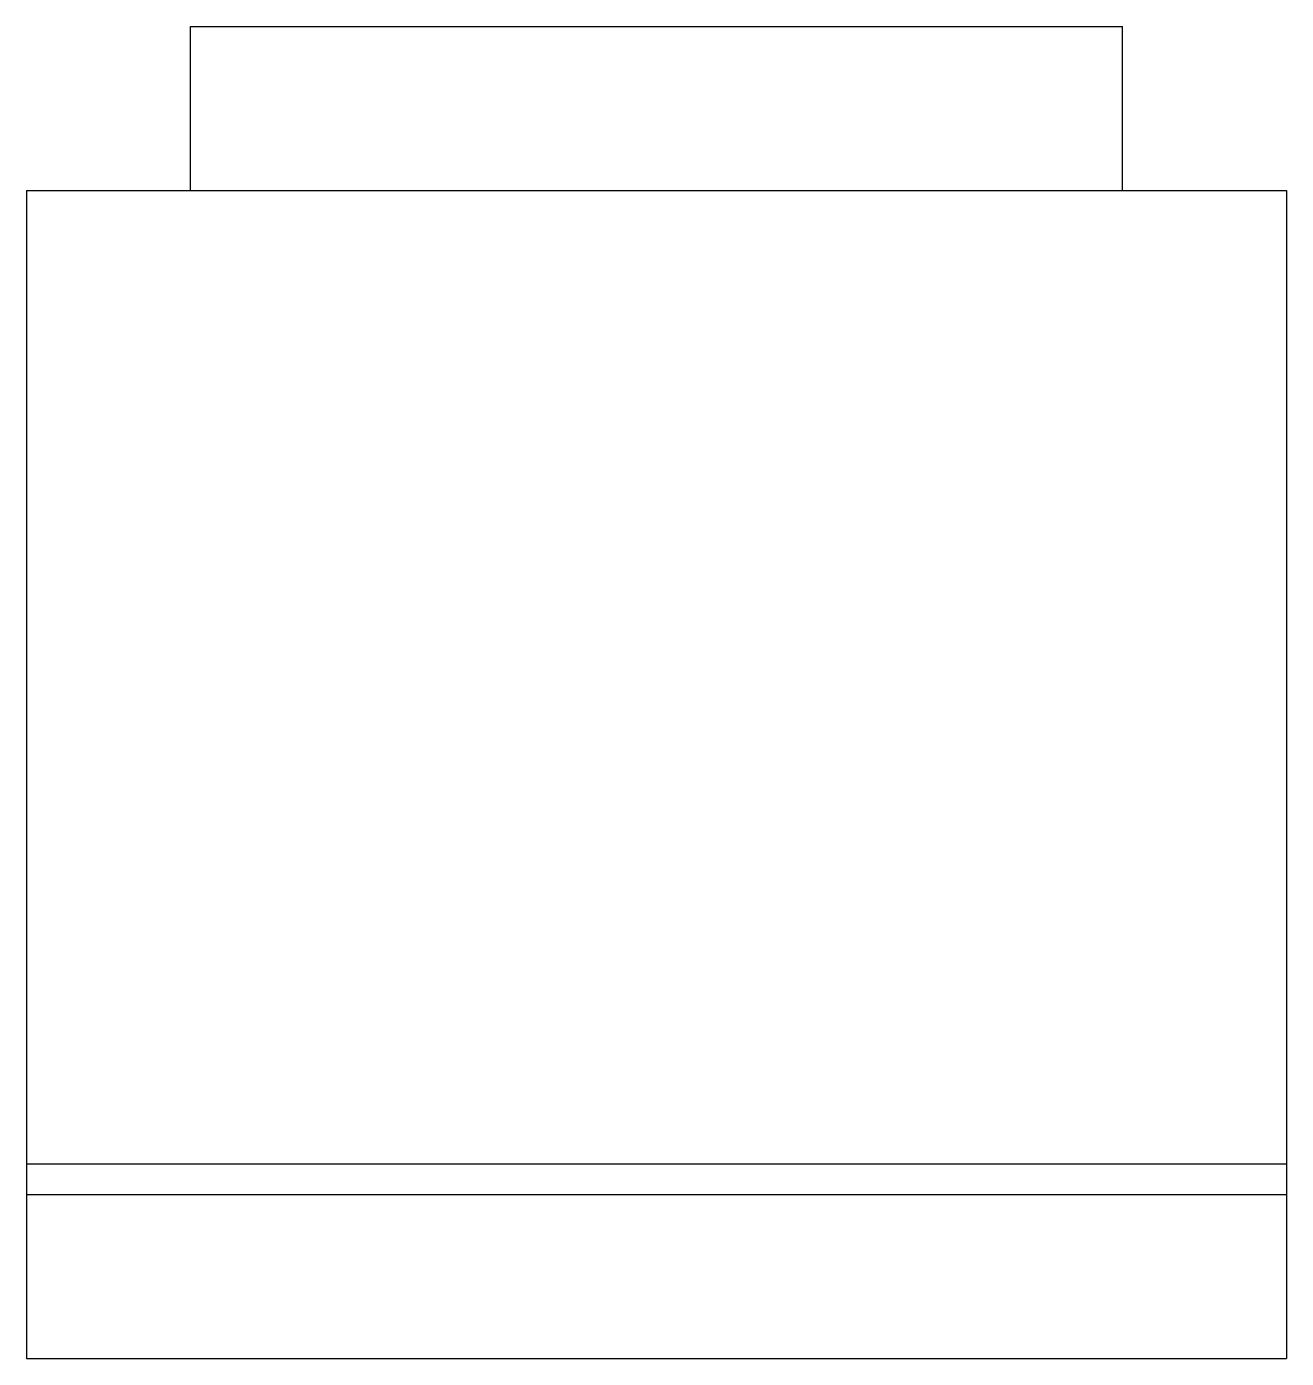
# Model space of a CAD drawing. Header units: metres. Extents: x -0.615 to 0, y 0 to 0.65.
import ezdxf

# ---------------------------------------------------------------- set-up
doc = ezdxf.new("R2010")
doc.units = ezdxf.units.M

msp = doc.modelspace()

# ---------------------------------------------------------------- linework, layer by layer
for p, q in [((-0.535, 0.57), (-0.535, 0.65)), ((-0.535, 0.65), (-0.08, 0.65)), ((-0.08, 0.57), (-0.08, 0.65)), ((-0.615, 0.57), (-0.615, 0.13555)), ((-0.615, 0.57), (0, 0.57)), ((0, 0.57), (0, 0.13555)), ((-0.615, 0.13555), (-0.615, 0)), ((0, 0.13555), (0, 0)), ((-0.615, 0.095), (0, 0.095)), ((-0.615, 0.08), (0, 0.08)), ((-0.615, 0), (0, 0))]:
    msp.add_line(p, q)

doc.saveas('drawing.dxf')
